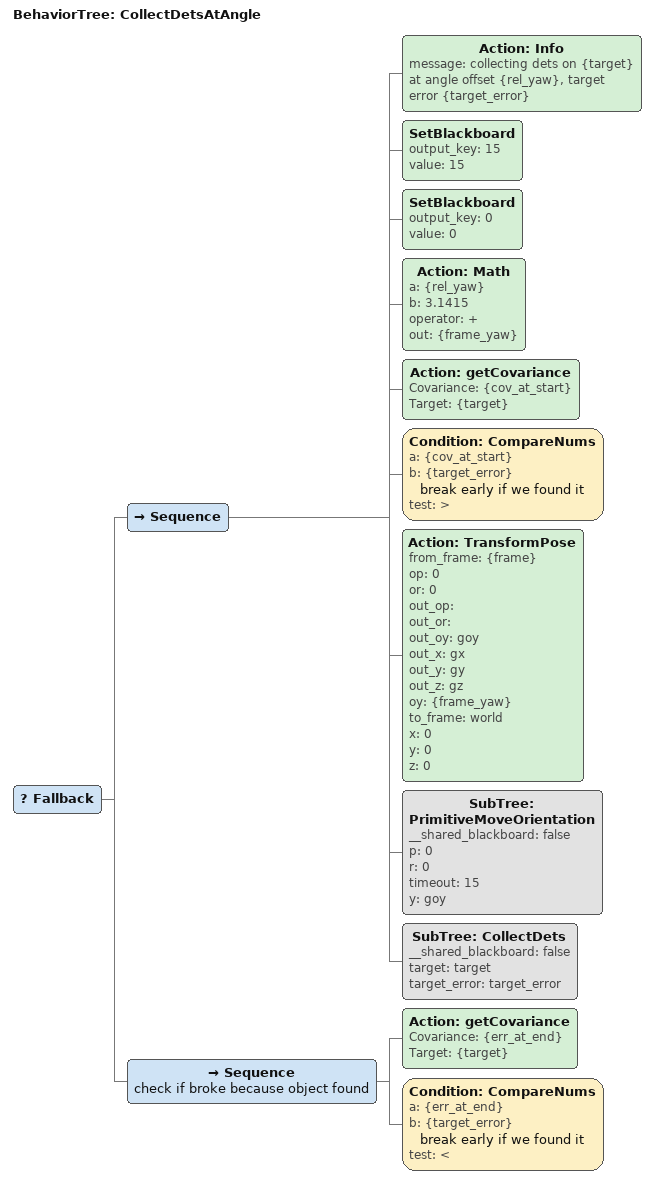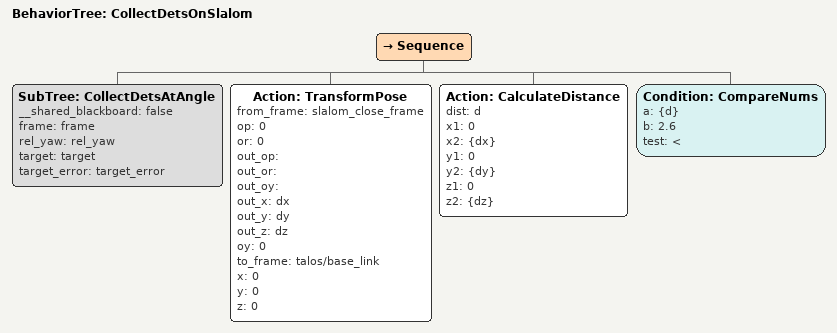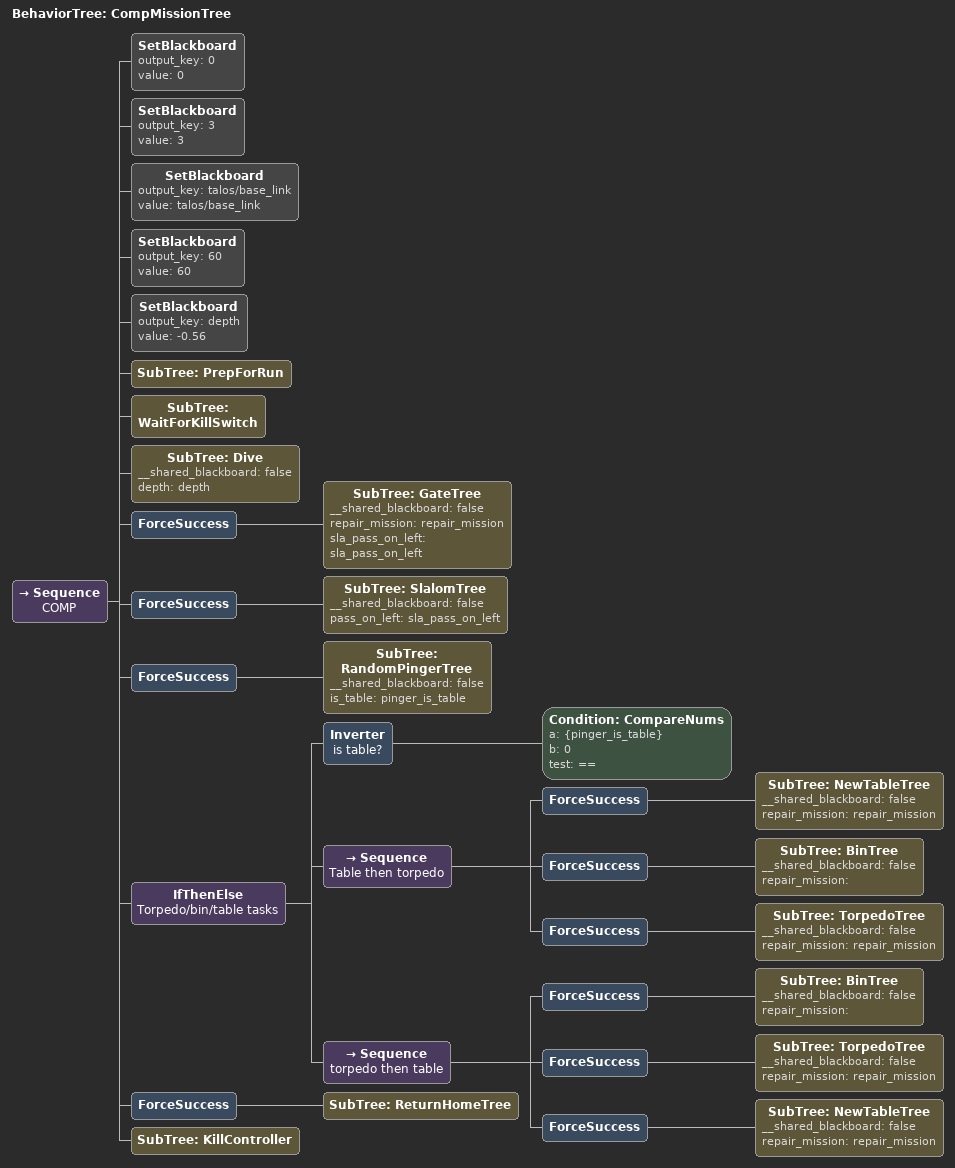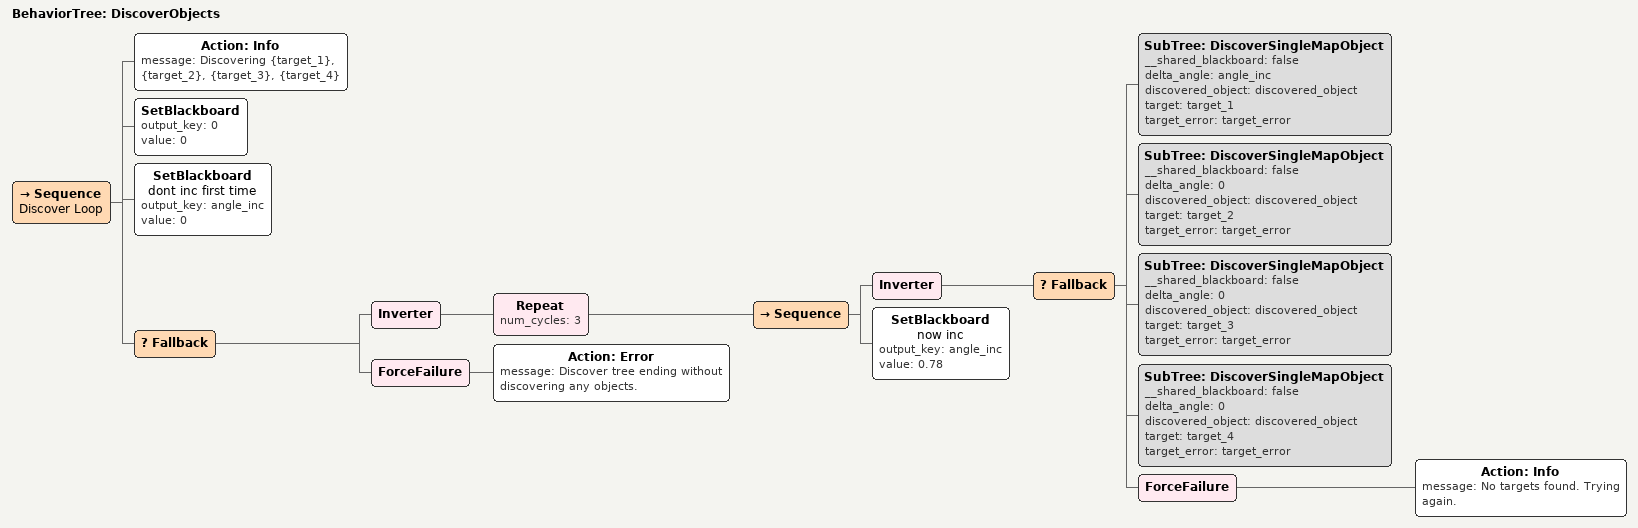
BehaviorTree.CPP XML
<BehaviorTree ID="CollectDetsAtAngle">
    <Fallback>
        <Sequence>
            <Action ID="Info" message="collecting dets on {target} at angle offset {rel_yaw}, target error {target_error}"/>
            <SetBlackboard output_key="15" value="15"/>
            <SetBlackboard output_key="0" value="0"/>
            <Action ID="Math" a="{rel_yaw}" b="3.1415" operator="+" out="{frame_yaw}"/>
            <Action Covariance="{cov_at_start}" ID="getCovariance" Target="{target}"/>
            <Condition ID="CompareNums" a="{cov_at_start}" b="{target_error}" name="break early if we found it" test=">"/>
            <Action ID="TransformPose" from_frame="{frame}" op="0" or="0" out_op="" out_or="" out_oy="goy" out_x="gx" out_y="gy" out_z="gz" oy="{frame_yaw}" to_frame="world" x="0" y="0" z="0"/>
            <SubTree ID="PrimitiveMoveOrientation" __shared_blackboard="false" p="0" r="0" timeout="15" y="goy"/>
            <SubTree ID="CollectDets" __shared_blackboard="false" target="target" target_error="target_error"/>
        </Sequence>
        <Sequence name="check if broke because object found">
            <Action Covariance="{err_at_end}" ID="getCovariance" Target="{target}"/>
            <Condition ID="CompareNums" a="{err_at_end}" b="{target_error}" name="break early if we found it" test="&lt;"/>
        </Sequence>
    </Fallback>
</BehaviorTree>

<BehaviorTree ID="CollectDetsOnSlalom">
    <Sequence>
        <SubTree ID="CollectDetsAtAngle" __shared_blackboard="false" frame="frame" rel_yaw="rel_yaw" target="target" target_error="target_error"/>
        <Action ID="TransformPose" from_frame="slalom_close_frame" op="0" or="0" out_op="" out_or="" out_oy="" out_x="dx" out_y="dy" out_z="dz" oy="0" to_frame="talos/base_link" x="0" y="0" z="0"/>
        <Action ID="CalculateDistance" dist="d" x1="0" x2="{dx}" y1="0" y2="{dy}" z1="0" z2="{dz}"/>
        <Condition ID="CompareNums" a="{d}" b="2.6" test="&lt;"/>
    </Sequence>
</BehaviorTree>

<BehaviorTree ID="CompMissionTree">
    <Sequence name="COMP">
        <SetBlackboard output_key="0" value="0"/>
        <SetBlackboard output_key="3" value="3"/>
        <SetBlackboard output_key="talos/base_link" value="talos/base_link"/>
        <SetBlackboard output_key="60" value="60"/>
        <SetBlackboard output_key="depth" value="-0.56"/>
        <SubTree ID="PrepForRun"/>
        <SubTree ID="WaitForKillSwitch"/>
        <SubTree ID="Dive" __shared_blackboard="false" depth="depth"/>
        <ForceSuccess>
            <SubTree ID="GateTree" __shared_blackboard="false" repair_mission="repair_mission" sla_pass_on_left="sla_pass_on_left"/>
        </ForceSuccess>
        <ForceSuccess>
            <SubTree ID="SlalomTree" __shared_blackboard="false" pass_on_left="sla_pass_on_left"/>
        </ForceSuccess>
        <ForceSuccess>
            <SubTree ID="RandomPingerTree" __shared_blackboard="false" is_table="pinger_is_table"/>
        </ForceSuccess>
        <IfThenElse name="Torpedo/bin/table tasks">
            <Inverter name="is table?">
                <Condition ID="CompareNums" a="{pinger_is_table}" b="0" test="=="/>
            </Inverter>
            <Sequence name="Table then torpedo">
                <ForceSuccess>
                    <SubTree ID="NewTableTree" __shared_blackboard="false" repair_mission="repair_mission"/>
                </ForceSuccess>
                <ForceSuccess>
                    <SubTree ID="BinTree" __shared_blackboard="false" repair_mission=""/>
                </ForceSuccess>
                <ForceSuccess>
                    <SubTree ID="TorpedoTree" __shared_blackboard="false" repair_mission="repair_mission"/>
                </ForceSuccess>
            </Sequence>
            <Sequence name="torpedo then table">
                <ForceSuccess>
                    <SubTree ID="BinTree" __shared_blackboard="false" repair_mission=""/>
                </ForceSuccess>
                <ForceSuccess>
                    <SubTree ID="TorpedoTree" __shared_blackboard="false" repair_mission="repair_mission"/>
                </ForceSuccess>
                <ForceSuccess>
                    <SubTree ID="NewTableTree" __shared_blackboard="false" repair_mission="repair_mission"/>
                </ForceSuccess>
            </Sequence>
        </IfThenElse>
        <ForceSuccess>
            <SubTree ID="ReturnHomeTree"/>
        </ForceSuccess>
        <SubTree ID="KillController"/>
    </Sequence>
</BehaviorTree>

<BehaviorTree ID="DiscoverObjects">
    <Sequence name="Discover Loop">
        <Action ID="Info" message="Discovering {target_1}, {target_2}, {target_3}, {target_4}"/>
        <SetBlackboard output_key="0" value="0"/>
        <SetBlackboard name="dont inc first time" output_key="angle_inc" value="0"/>
        <Fallback>
            <Inverter>
                <Repeat num_cycles="3">
                    <Sequence>
                        <Inverter>
                            <Fallback>
                                <SubTree ID="DiscoverSingleMapObject" __shared_blackboard="false" delta_angle="angle_inc" discovered_object="discovered_object" target="target_1" target_error="target_error"/>
                                <SubTree ID="DiscoverSingleMapObject" __shared_blackboard="false" delta_angle="0" discovered_object="discovered_object" target="target_2" target_error="target_error"/>
                                <SubTree ID="DiscoverSingleMapObject" __shared_blackboard="false" delta_angle="0" discovered_object="discovered_object" target="target_3" target_error="target_error"/>
                                <SubTree ID="DiscoverSingleMapObject" __shared_blackboard="false" delta_angle="0" discovered_object="discovered_object" target="target_4" target_error="target_error"/>
                                <ForceFailure>
                                    <Action ID="Info" message="No targets found. Trying again."/>
                                </ForceFailure>
                            </Fallback>
                        </Inverter>
                        <SetBlackboard name="now inc" output_key="angle_inc" value="0.78"/>
                    </Sequence>
                </Repeat>
            </Inverter>
            <ForceFailure>
                <Action ID="Error" message="Discover tree ending without discovering any objects."/>
            </ForceFailure>
        </Fallback>
    </Sequence>
</BehaviorTree>
